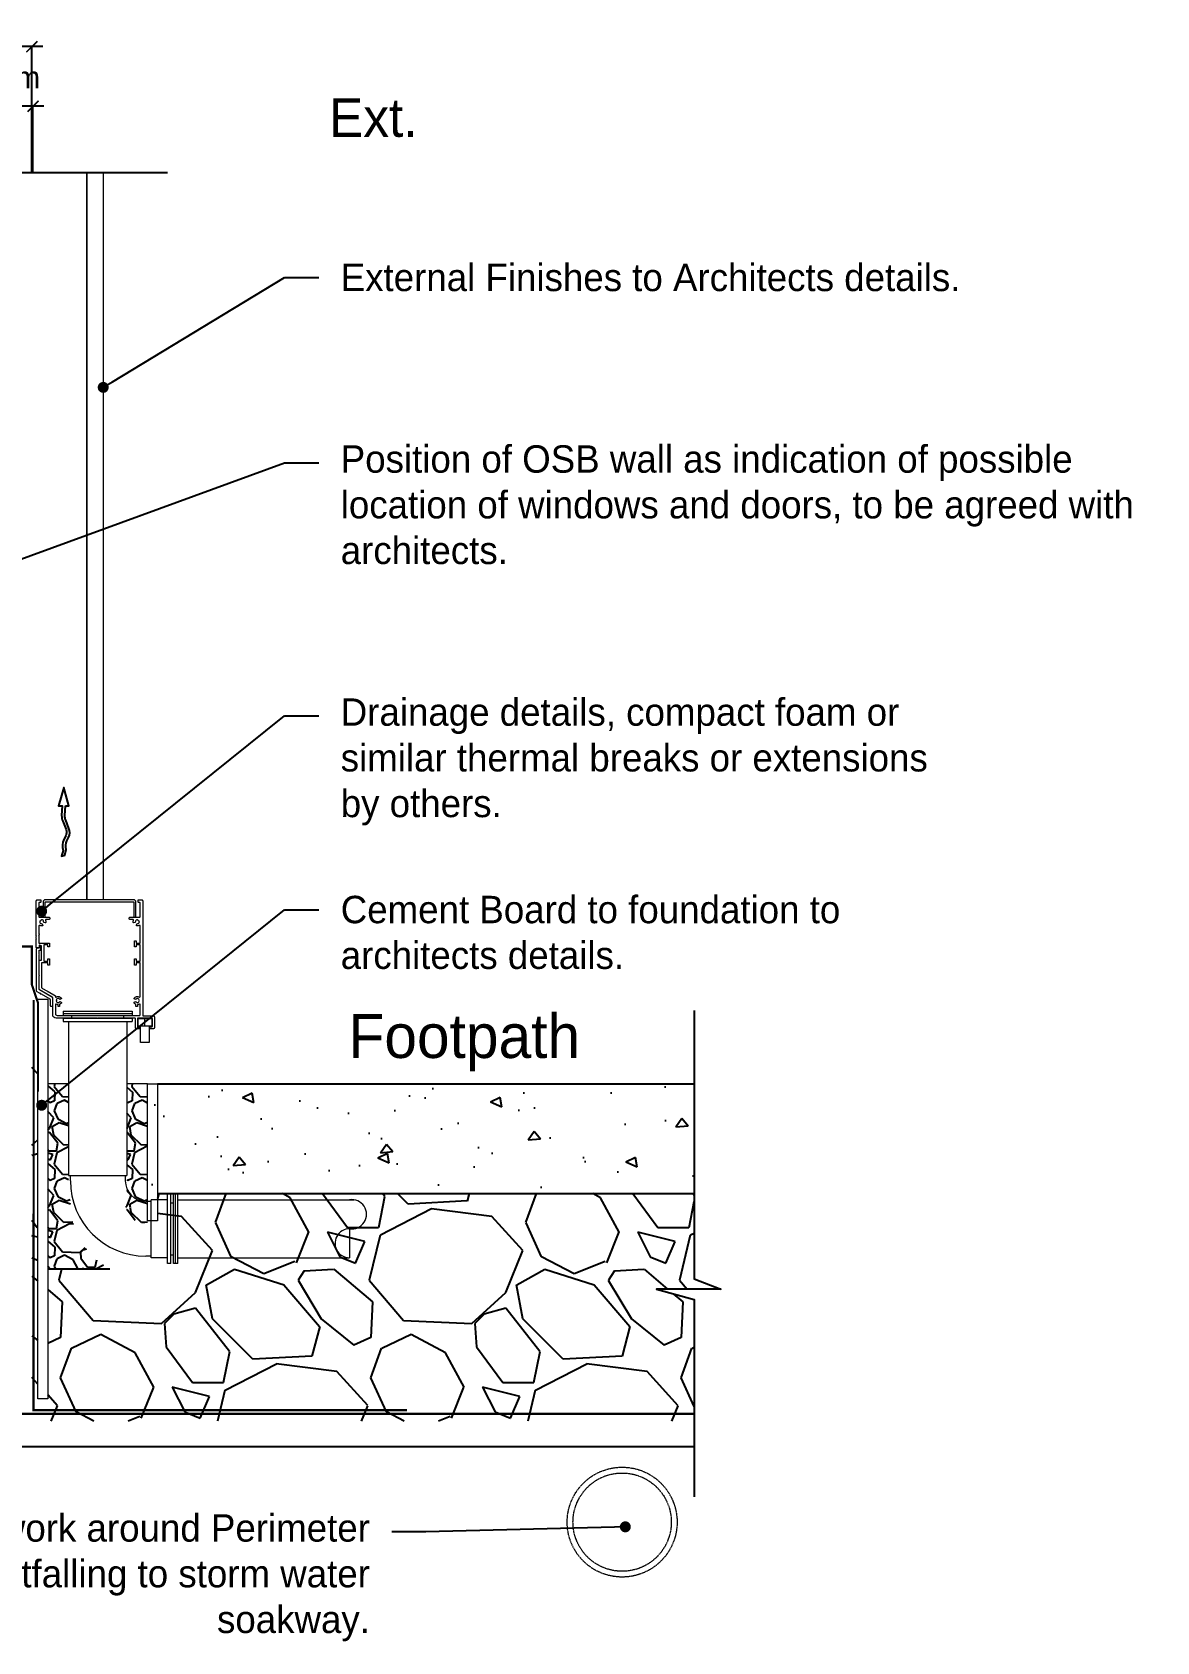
# Model space of a CAD drawing. Header units: millimetres. Extents: x -1562 to 49121, y -21091 to 0.
# Drawn here: x 48096 to 49121, y -7170 to -5702 of the extents above; entities that cross this region are included whole.
import ezdxf
from ezdxf import colors
from ezdxf.entities.mleader import LeaderData, LeaderLine
from ezdxf.math import Vec2, Vec3

# ---------------------------------------------------------------- set-up
doc = ezdxf.new("R2010")
doc.units = ezdxf.units.MM
doc.header["$MEASUREMENT"] = 0
for name, pattern in [('DASHDOT', [25.4, 12.7, -6.35, 0, -6.35]), ('DASHED', [19.05, 12.7, -6.35]), ('PDF_IMPORT', [1, 0.8, -0.2])]:
    doc.linetypes.add(name, pattern=pattern)
for name, color, linetype in [('-TSD Section Insulation', 11, 'Continuous'), ('A00002 Title Text', 2, 'Continuous'), ('H001_HATCH', 252, 'Continuous'), ('LLS OSB', 8, 'Continuous'), ('LLS_Cement Board', 7, 'Continuous'), ('LLS_Ins Foundation', 7, 'Continuous'), ('LLS_Membranes', 124, 'Continuous'), ('paths', 6, 'Continuous'), ('Radon', 10, 'DASHED'), ('VELUX_ROOFCONSTRUCTION', 7, 'Continuous')]:
    doc.layers.add(name, color=color, linetype=linetype)
for name, color, linetype, lineweight in [('Concrete', 253, 'Continuous', 0), ('Gravel', 254, 'Continuous', 0), ('LLS_Text', 6, 'Continuous', 15), ('YS_AKCESORIA', 4, 'Continuous', 18), ('YS_PROFIL', 8, 'Continuous', 18), ('YS_WIDOK', 4, 'Continuous', 18)]:
    doc.layers.add(name, color=color, linetype=linetype, lineweight=lineweight)
doc.layers.add('PDF2_Geometry', color=7, linetype='Continuous', true_color=0x5a5a5a)
doc.layers.add('PDF_Geometry', color=7, linetype='Continuous', true_color=0x5a5a5a)
doc.styles.add('Century Gothic', font='GOTHIC.TTF')
doc.styles.add('GENERATED_STYLE_2', font='GOTHIC.TTF')
doc.styles.add('TSD Style 2', font='GOTHIC.TTF')
doc.dimstyles.new('FIA DIM Style', dxfattribs={"dimtxt": 20, "dimasz": 10, "dimexe": 0.18, "dimexo": 0.0625, "dimgap": 10, "dimtad": 0, "dimtih": 1, "dimtoh": 1, "dimdec": 0, "dimzin": 0, "dimdsep": 46, "dimtxsty": 'Century Gothic', "dimblk": 'ARCHTICK', "dimblk1": 'ARCHTICK', "dimblk2": 'ARCHTICK', "dimcen": 0.09, "dimdle": 10, "dimadec": 0, "dimazin": 0, "dimtfac": 1, "dimtdec": 0, "dimtofl": 0, "dimtmove": 0, "dimatfit": 3, "dimfxl": 1, "dimtolj": 1, "dimtzin": 0, "dimarcsym": 0})

# ---------------------------------------------------------------- blocks, each defined once
blk = doc.blocks.new('_Dot')
at = {"color": 0, "linetype": 'ByBlock', "lineweight": -2}
blk.add_line((-0.5, 0), (-1, 0), dxfattribs=at)
at = {"color": 0, "linetype": 'ByBlock', "const_width": 0.5}
blk.add_lwpolyline([(-0.25, 0, 1), (0.25, 0, 1)], format="xyb", close=True, dxfattribs=at)
blk = doc.blocks.new('_ArchTick')
at = {"color": 0, "linetype": 'ByBlock', "const_width": 0.15}
blk.add_lwpolyline([(-0.5, -0.5), (0.5, 0.5)], dxfattribs=at)
blk = doc.blocks.new('*D67')
at = {"layer": 'Defpoints', "color": 0, "transparency": 16777216}
for p in [(47737, -5715.3), (47737, -5830.5, 0), (48095.9, -5830.5)]:
    blk.add_point(p, dxfattribs=at)
at = {"layer": 'H001_HATCH', "color": 0, "lineweight": -2, "transparency": 16777216}
for p, q in [((47727, -5715.3), (47858.6, -5715.3)), ((47737, -5830.4), (47737, -5715.1)), ((48105.9, -5715.3), (47974.3, -5715.3)), ((48095.9, -5830.4), (48095.9, -5715.1))]:
    blk.add_line(p, q, dxfattribs=at)
at = {"layer": 'H001_HATCH', "color": 0, "lineweight": -2, "transparency": 16777216, "xscale": 10, "yscale": 10, "zscale": 10}
for p, rotation in [((47737, -5715.3), 180.0000818204306), ((48095.9, -5715.3), 8.182043067073153e-05)]:
    blk.add_blockref('_ArchTick', p, dxfattribs=dict(at, rotation=rotation))
at = {"layer": 'H001_HATCH', "color": 0, "transparency": 16777216, "insert": (47916.4, -5715.3), "char_height": 20, "attachment_point": 5, "style": 'Century Gothic'}
blk.add_mtext('\\A1;359mm', dxfattribs=at)
blk = doc.blocks.new('*D69')
at = {"layer": 'Defpoints', "color": 0, "transparency": 16777216}
for p in [(48015.9, -5769.7), (48007, -5837.5, 0), (48015.9, -5830.5)]:
    blk.add_point(p, dxfattribs=at)
at = {"layer": 'H001_HATCH', "color": 0, "lineweight": -2, "transparency": 16777216}
for p, q in [((48011.5, -5769.7), (48011.5, -5743.6)), ((48011.5, -5743.6), (48031.5, -5743.6)), ((48007, -5769.7), (47997, -5769.7)), ((48007, -5837.4), (48007, -5769.6)), ((48007, -5769.7), (48015.9, -5769.7)), ((48015.9, -5830.4), (48015.9, -5769.6)), ((48015.9, -5769.7), (48025.9, -5769.7))]:
    blk.add_line(p, q, dxfattribs=at)
at = {"layer": 'H001_HATCH', "color": 0, "lineweight": -2, "transparency": 16777216, "xscale": 10, "yscale": 10, "zscale": 10}
blk.add_blockref('_ArchTick', (48007, -5769.7), dxfattribs=at)
at = {"layer": 'H001_HATCH', "color": 0, "lineweight": -2, "transparency": 16777216, "xscale": 10, "yscale": 10, "zscale": 10, "rotation": 180}
blk.add_blockref('_ArchTick', (48015.9, -5769.7), dxfattribs=at)
at = {"layer": 'H001_HATCH', "color": 0, "transparency": 16777216, "insert": (48073.7, -5743.6), "char_height": 20, "attachment_point": 5, "style": 'Century Gothic'}
blk.add_mtext('\\A1;9mm', dxfattribs=at)
blk = doc.blocks.new('*D70')
at = {"layer": 'Defpoints', "color": 0, "transparency": 16777216}
for p in [(48096.9, -5769.7), (48015.9, -5830.5), (48096.9, -5830.5)]:
    blk.add_point(p, dxfattribs=at)
at = {"layer": 'H001_HATCH', "color": 0, "lineweight": -2, "transparency": 16777216}
for p, q in [((48005.9, -5769.7), (48031.9, -5769.7)), ((48015.9, -5830.4), (48015.9, -5769.6)), ((48106.9, -5769.7), (48081, -5769.7)), ((48096.9, -5830.4), (48096.9, -5769.6))]:
    blk.add_line(p, q, dxfattribs=at)
at = {"layer": 'H001_HATCH', "color": 0, "lineweight": -2, "transparency": 16777216, "xscale": 10, "yscale": 10, "zscale": 10, "rotation": 180}
blk.add_blockref('_ArchTick', (48015.9, -5769.7), dxfattribs=at)
at = {"layer": 'H001_HATCH', "color": 0, "lineweight": -2, "transparency": 16777216, "xscale": 10, "yscale": 10, "zscale": 10}
blk.add_blockref('_ArchTick', (48096.9, -5769.7), dxfattribs=at)
at = {"layer": 'H001_HATCH', "color": 0, "transparency": 16777216, "insert": (48056.4, -5769.7), "char_height": 20, "attachment_point": 5, "style": 'Century Gothic'}
blk.add_mtext('\\A1;80', dxfattribs=at)

msp = doc.modelspace()

# ---------------------------------------------------------------- hatches: boundary and pattern name
at = {"layer": '-TSD Section Insulation', "transparency": 33554564}
h = msp.add_hatch(dxfattribs=at)
h.set_pattern_fill('AR-CONC', color=11, scale=15, angle=135)
h.set_pattern_definition([(185, (-34004.03, 4803.065), (-69.42106, 82.7328), [11.25, -123.75]), (130, (-34004.03, 4803.06), (-65.06522, -94.49883), [9, -99]), (235.45144, (-34009.81, 4809.96), (-134.48628, -11.76602), [9.56103, -105.17132]), (181.1842, (-34025.24, 4781.85), (-95.64207, 130.754), [16.875, -185.625]), (231.63564, (-34033.21, 4792.75), (-202.45675, -4.185), [14.34155, -157.75706]), (126.18416, (-34025.24, 4781.85), (-202.45675, -4.185), [13.5, -148.5]), (156, (-34030.546, 4797.76), (-20.60737, 106.01574), [11.25, -123.75]), (101, (-34030.55, 4797.76), (-102.72127, -51.10629), [9, -99]), (206.45144, (-34032.26, 4806.6), (-123.32864, 54.90945), [9.56103, -105.17132]), (172.5, (-34004.03, 4803.065), (-36.598473, -34.018978), [0, -97.8, 0, -100.5, 0, -99.375]), (142.5, (-34004.03, 4803.065), (-69.736417, -13.93094), [0, -57.3, 0, -95.55, 0, -37.875]), (102.5, (-33980.376, 4779.41), (-54.228114, 59.012725), [0, -37.5, 0, -117, 0, -155.25]), (92.5, (-33969.77, 4768.805), (-72.47397, 51.2385), [0, -48.75, 0, -77.7, 0, -110.25])])
h.paths.add_polyline_path([(48699.6, -6661.4), (48699.6, -6761.4), (48201.3, -6761.4), (48201.4, -6661.4)])
at = {"layer": 'LLS OSB', "transparency": 33554559}
h = msp.add_hatch(dxfattribs=at)
h.set_pattern_fill('GRAVEL', color=256, scale=200, angle=135)
h.set_pattern_definition([(3.012788, (-34247.274, 4763.467), (2404.163056, 141.4213562), [26.9072, -2663.8176]), (319.969741, (-34220.404, 4764.881), (-1838.4776311, 1555.6349186), [46.1736, -4571.18495]), (267.510447, (-34185.048, 4735.182), (141.4213562, 2969.848481), [32.5576, -3223.2065]), (42.273689, (-34094.539, 4715.383), (-2969.848481, -2687.0057685), [42.0476, -4162.7116]), (67.833654, (-34063.426, 4743.668), (-989.9494937, -2404.163056), [41.231, -4081.87463]), (132.273689, (-34047.87, 4781.851), (2687.0057685, -2969.848481), [42.0476, -4162.7116]), (172.69424, (-34076.154, 4812.964), (3252.69119346, -424.2640687), [55.6058, -5504.9697]), (207.255328, (-34131.308, 4820.035), (-4101.2193309, -2121.32034356), [52.4976, -5197.2643]), (256.429566, (-34177.977, 4795.9935), (-707.1067812, -2969.848481), [42.19, -4176.8146]), (310.236358, (-34187.877, 4754.981), (-1414.2135624, 1697.056275), [48.1664, -2360.1525]), (357.397438, (-34156.764, 4718.212), (3252.69119346, -141.42135624), [62.2896, -6166.675]), (273.814075, (-34233.132, 4856.805), (141.4213562, -1838.477631), [21.2602, -2104.76896]), (306.469234, (-34231.717, 4835.591), (-1555.6349186, 2121.3203436), [40.4474, -4004.3023]), (0, (-34207.68, 4803.06), (141.42136, 141.42136), [28.2842, -254.5585]), (338.19859, (-34214.747, 4776.195), (-989.949494, 424.264069), [15.2316, -1507.923]), (66.80141, (-34200.605, 4770.538), (-282.842712, -565.685425), [21.5406, -1055.49236]), (165.963757, (-34192.12, 4790.337), (-707.106781, 141.421356), [34.9858, -1131.2046]), (296.56505, (-34226.06, 4798.82), (-141.421356, 424.26407), [25.2982, -607.15733]), (151.38954, (-34118.58, 4688.513), (-1838.4776311, 989.9494937), [35.44, -3508.56903]), (205.346176, (-34149.693, 4705.484), (2121.3203436, 989.9494937), [29.7322, -2943.48155]), (68.19859, (-34254.345, 4770.538), (-424.264069, -989.949494), [30.463, -1492.6916]), (118.61046, (-34243.031, 4798.822), (989.9494937, -1838.4776311), [35.44, -3508.56903]), (114.443955, (-34030.9, 4776.195), (424.264069, -989.9494937), [34.176, -1674.62475]), (69.77514, (-34045.041, 4807.307), (-848.5281374, -2262.7416998), [28.6356, -2834.9286]), (201.80141, (-34114.338, 4913.373), (-989.949494, -424.264069), [30.463, -1492.6916]), (152.354025, (-34142.622, 4902.06), (2404.163056, -1272.7922061), [33.5262, -3319.0847]), (204.443955, (-34045.041, 4844.077), (989.9494937, 424.264069), [17.088, -1691.71275]), (236.30993, (-34105.852, 4904.888), (-424.264069, -707.106781), [10.198, -1009.6059]), (300.963757, (-34111.51, 4896.403), (-282.842712, 565.685425), [41.231, -783.39013]), (321.009006, (-34090.296, 4861.047), (-1555.6349186, 1272.7922061), [38.21, -3782.78463]), (78.69007, (-34179.39, 4803.065), (-141.421356, -424.26407), [28.8444, -692.26586]), (128.157227, (-34173.735, 4831.349), (-2121.32034356, 2687.0057685), [50.3588, -4985.51252]), (195.945396, (-34204.847, 4870.947), (1555.6349186, 424.2640687), [20.5912, -2038.53483]), (225, (-34224.65, 4865.29), (-3e-14, -282.8427), [12, -188]), (255.256437, (-34091.71, 4853.976), (424.2640687, 1555.6349186), [27.7848, -2750.704]), (183.012788, (-34098.781, 4827.106), (-2404.163056, -141.4213562), [53.8144, -2636.9104]), (135, (-34152.52, 4824.28), (-282.8427, 3e-14), [52, -148]), (100.304846, (-34189.291, 4861.047), (-424.2640687, 2404.163056), [31.6228, -3130.65486]), (29.054604, (-34194.948, 4892.16), (707.106781, 424.264069), [29.1204, -1426.9016]), (342.645975, (-34169.492, 4906.302), (4101.2193309, -1272.7922061), [47.413, -4693.89484]), (310.426079, (-34124.237, 4892.16), (1697.05627485, -1979.8989873), [50.1598, -4965.8147])])
h.paths.add_polyline_path([(48699.6, -6761.4), (48699.6, -6830.2), (48210.3, -6830.2), (48210.3, -6761.4)])
edge = h.paths.add_edge_path()
edge.add_line((48204.6, -6838.5), (48204.6, -6830.2))
edge.add_line((48204.6, -6830.2), (48210.3, -6830.2))
edge.add_line((48210.3, -6830.2), (48699.6, -6830.2))
edge.add_line((48699.6, -6830.2), (48699.6, -6839.2))
edge.add_line((48699.6, -6839.2), (48724, -6848.4))
edge.add_line((48724, -6848.4), (48665.2, -6848.4))
edge.add_line((48665.2, -6848.4), (48699.6, -6858))
edge.add_line((48699.6, -6858), (48699.6, -6968.9))
edge.add_line((48699.6, -6968.9), (48095.9, -6968.9))
edge.add_line((48095.9, -6968.9), (48095.9, -6615))
edge.add_line((48095.9, -6615), (48101.3, -6617.1))
edge.add_line((48101.3, -6617.1), (48101.3, -6965.4))
edge.add_line((48101.3, -6965.4), (48110.3, -6965.4))
edge.add_line((48110.3, -6965.4), (48110.3, -6830.2))
edge.add_line((48110.3, -6830.2), (48167, -6830.2))
edge.add_arc((48199.7, -6769.7), 68.7, 241.5937, 270)
edge.add_line((48199.7, -6838.5), (48204.6, -6838.5))
h = msp.add_hatch(dxfattribs=at)
h.set_pattern_fill('GRAVEL', color=256, scale=50, angle=135)
h.set_pattern_definition([(3.0127875, (-34064.8402, 4793.165), (601.04076401, 35.35533906), [6.7268, -665.954402]), (319.9697407, (-34058.1227, 4793.5186), (-459.61940777, 388.90872965), [11.5434, -1142.796238]), (267.510447, (-34049.284, 4786.094), (35.35533906, 742.46212025), [8.1394, -805.80163]), (42.273689, (-34026.6564, 4781.1443), (-742.462120246, -671.75144213), [10.5119, -1040.677902]), (67.8336542, (-34018.8783, 4788.2153), (-247.487373415, -601.04076401), [10.30775, -1020.468656]), (132.273689, (-34014.9892, 4797.7613), (671.75144213, -742.462120246), [10.5119, -1040.677902]), (172.6942405, (-34022.0602, 4805.5394), (813.172798365, -106.066017178), [13.90145, -1376.242427]), (207.2553284, (-34035.8488, 4807.3072), (-1025.30483272, -530.33008589), [13.1244, -1299.316075]), (256.4295656, (-34047.516, 4801.2968), (-176.7766953, -742.462120246), [10.5475, -1044.203655]), (310.2363583, (-34049.991, 4791.0438), (-353.5533906, 424.26406871), [12.0416, -590.03813]), (357.3974378, (-34042.2128, 4781.8514), (813.172798365, -35.35533906), [15.5724, -1541.66875]), (273.814075, (-34061.3047, 4816.4996), (35.35533906, -459.61940777), [5.31505, -526.19224]), (306.4692344, (-34060.951, 4811.1963), (-388.90872965, 530.33008589), [10.11185, -1001.07557]), (0, (-34054.94, 4803.065), (35.355339, 35.355339), [7.07105, -63.639628]), (338.1985905, (-34056.7085, 4796.347), (-247.4873734, 106.0660172), [3.8079, -376.980755]), (66.80141, (-34053.173, 4794.933), (-70.7106781, -141.4213562), [5.38515, -263.87309]), (165.963757, (-34051.052, 4799.883), (-176.7766953, 35.3553391), [8.74645, -282.801145]), (296.565051, (-34059.537, 4802.004), (-35.355339, 106.0660172), [6.32455, -151.789333]), (151.3895403, (-34032.6668, 4774.4267), (-459.61940777, 247.48737342), [8.86, -877.142257]), (205.346176, (-34040.445, 4778.6694), (530.33008589, 247.48737342), [7.43305, -735.870387]), (68.1985905, (-34066.608, 4794.933), (-106.0660172, -247.4873734), [7.61575, -373.172905]), (118.6104597, (-34063.7795, 4802.004), (247.48737342, -459.61940777), [8.86, -877.142257]), (114.443955, (-34010.7465, 4796.347), (106.06601718, -247.4873734), [8.544, -418.656187]), (69.7751406, (-34014.282, 4804.1252), (-212.13203436, -565.68542495), [7.1589, -708.732153]), (201.8014095, (-34031.606, 4830.642), (-247.4873734, -106.0660172), [7.61575, -373.172905]), (152.3540246, (-34038.6773, 4827.8133), (601.04076401, -318.19805153), [8.38155, -829.77118]), (204.443955, (-34014.282, 4813.3176), (247.4873734, 106.06601718), [4.272, -422.928187]), (236.309932, (-34029.485, 4828.52), (-106.0660172, -176.7766953), [2.5495, -252.401476]), (300.963757, (-34030.899, 4826.399), (-70.7106781, 141.4213562), [10.30775, -195.84753]), (321.009006, (-34025.5958, 4817.5603), (-388.90872965, 318.19805153), [9.5525, -945.69616]), (78.690068, (-34047.87, 4803.065), (-35.355339, -106.0660172), [7.2111, -173.066464]), (128.1572266, (-34046.4554, 4810.1356), (-530.33008589, 671.751442127), [12.5897, -1246.37813]), (195.945396, (-34054.2336, 4820.035), (388.90872965, 106.06601718), [5.1478, -509.633707]), (225, (-34059.183, 4818.62), (-7e-15, -70.710678), [3, -47]), (255.256437, (-34025.9493, 4815.7925), (106.06601718, 388.90872965), [6.9462, -687.676]), (183.0127875, (-34027.717, 4809.075), (-601.04076401, -35.35533906), [13.4536, -659.227602]), (135, (-34041.15, 4808.37), (-70.710678, 7e-15), [13, -37]), (100.3048465, (-34050.3445, 4817.5603), (-106.06601718, 601.04076401), [7.9057, -782.663715]), (29.054604, (-34051.759, 4825.3384), (176.7766953, 106.0660172), [7.2801, -356.725394]), (342.6459754, (-34045.3948, 4828.874), (1025.30483272, -318.198051534), [11.85325, -1173.47371]), (310.4260787, (-34034.081, 4825.3384), (424.26406871, -494.97474683), [12.53995, -1241.45367])])
edge = h.paths.add_edge_path()
edge.add_line((48180.9, -6764.8), (48182.4, -6764.8))
edge.add_line((48182.4, -6764.8), (48182.4, -6661.4))
edge.add_line((48182.4, -6661.4), (48201.4, -6661.4))
edge.add_line((48201.4, -6661.4), (48201.3, -6788.5))
edge.add_line((48201.3, -6788.5), (48199.7, -6788.5))
edge.add_arc((48199.7, -6769.7), 18.7, 180, 270, ccw=False)
edge.add_line((48180.9, -6769.7), (48180.9, -6764.8))
edge = h.paths.add_edge_path()
edge.add_line((48129.4, -6764.8), (48130.9, -6764.8))
edge.add_line((48130.9, -6764.8), (48130.9, -6769.7))
edge.add_arc((48199.7, -6769.7), 68.7, 540, 601.5997)
edge.add_line((48167, -6830.2), (48110.3, -6830.2))
edge.add_line((48110.3, -6830.2), (48110.3, -6661.4))
edge.add_line((48110.3, -6661.4), (48129.4, -6661.4))
edge.add_line((48129.4, -6661.4), (48129.4, -6764.8))

# ---------------------------------------------------------------- linework, layer by layer
at = {"layer": 'Concrete', "lineweight": 5, "elevation": 0}
for points in [[(48101.4, -6584), (48110.3, -6584), (48110.3, -6948.4), (48101.3, -6948.4), (48101.4, -6584)], [(48201.4, -6661.4), (48210.3, -6661.4), (48210.3, -6786.2), (48201.3, -6786.2), (48201.4, -6661.4)]]:
    msp.add_lwpolyline(points, dxfattribs=at)
at = {"layer": 'Gravel', "elevation": 0}
for points in [[(48129.4, -6661.4), (48110.3, -6661.4)], [(48201.4, -6661.4), (48182.4, -6661.4)]]:
    msp.add_lwpolyline(points, dxfattribs=at)
at = {"layer": 'H001_HATCH', "elevation": 0}
for points in [[(48219.5, -5830.5), (47885, -5830.5), (47875.7, -5787.4), (47875.7, -5912.6), (47850.1, -5830.5), (47670.4, -5830.5)], [(48699.6, -6594.3), (48699.6, -6839.2), (48724, -6848.4), (48665.2, -6848.4), (48699.6, -6858), (48699.6, -7037.8)]]:
    msp.add_lwpolyline(points, dxfattribs=at)
at = {"layer": 'LLS OSB', "elevation": 0}
msp.add_lwpolyline([(48167, -6830.2), (48110.3, -6830.2)], dxfattribs=at)
at = {"layer": 'LLS_Cement Board', "color": 8, "lineweight": 9, "elevation": 0}
for points in [[(48145.9, -6493.4), (48145.9, -5830.5)], [(48160.9, -5830.5), (48160.9, -6493.4)]]:
    msp.add_lwpolyline(points, dxfattribs=at)
at = {"layer": 'LLS_Ins Foundation', "elevation": 0}
for points in [[(48210.3, -6661.4), (48699.6, -6661.4)], [(48210.3, -6761.4), (48699.6, -6761.4)], [(47221.1, -6991.9), (48699.6, -6991.9)]]:
    msp.add_lwpolyline(points, dxfattribs=at)
at = {"layer": 'LLS_Membranes', "color": 146, "linetype": 'DASHED', "lineweight": 25, "ltscale": 35, "true_color": 0x105689, "transparency": 33554687, "const_width": 2}
msp.add_lwpolyline([(47819.4, -6513), (47819.4, -6536), (48095.9, -6536), (48095.9, -6571), (48101.5, -6587.5), (48101.5, -6668.3)], dxfattribs=at)
at = {"layer": 'paths', "linetype": 'PDF_IMPORT', "lineweight": 9, "transparency": 33554687}
for radius in [50.1, 44.8]:
    msp.add_circle((48633.9, -7061, 0), radius, dxfattribs=at)
at = {"layer": 'PDF2_Geometry', "color": 250, "lineweight": 9, "true_color": 0x2c2c2c, "elevation": 0}
msp.add_lwpolyline([(48145.9, -5830.5), (48145.9, -6493.4)], dxfattribs=at)
at = {"layer": 'PDF_Geometry', "color": 11, "lineweight": 25}
msp.add_line((48699.6, -6962.3, 0), (47335, -6962.3, 0), dxfattribs=at)
at = {"layer": 'Radon', "linetype": 'DASHDOT', "const_width": 2, "elevation": 0}
for points in [[(48097.5, -6584.8), (48097.4, -6958.9), (48437.7, -6958.9)], [(48699.6, -6962.3), (47221.1, -6962.3)]]:
    msp.add_lwpolyline(points, dxfattribs=at)
at = {"layer": 'VELUX_ROOFCONSTRUCTION', "elevation": 0}
msp.add_lwpolyline([(48126.4, -6407.8), (48129.6, -6407.8), (48125.1, -6391.1), (48120.2, -6407.8), (48123.4, -6407.8), (48123, -6416.5, 0.105543), (48124, -6421.8), (48127, -6429.4, -0.215721), (48126.7, -6435.2), (48125.1, -6438.3, 0.201825), (48124.3, -6448.4), (48122.9, -6453.6), (48125.8, -6452.6), (48127.2, -6447.4, -0.201825), (48127.8, -6439.7), (48129.4, -6436.5, 0.215721), (48129.7, -6428.3), (48126.7, -6420.7, -0.105543), (48126, -6416.6), (48126.4, -6407.8)], format="xyb", dxfattribs=at)
at = {"layer": 'YS_AKCESORIA', "color": 8, "lineweight": 18, "transparency": 33554687}
msp.add_line((48198.9, -6608.5, 0), (48198.9, -6602, 0), dxfattribs=at)
at = {"layer": 'YS_AKCESORIA', "color": 8, "lineweight": 18, "transparency": 33554687, "elevation": 0, "flags": 128}
msp.add_lwpolyline([(48192.4, -6608.5), (48205.4, -6608.5), (48205.4, -6602), (48192.4, -6602)], close=True, dxfattribs=at)
at = {"layer": 'YS_AKCESORIA', "color": 8, "lineweight": 18, "transparency": 33554687, "extrusion": (0, 0, -1), "elevation": 0, "flags": 128}
msp.add_lwpolyline([(-48202.9, -6608.5), (-48202.9, -6623.5), (-48194.9, -6623.5), (-48194.9, -6608.5)], dxfattribs=at)
at = {"layer": 'YS_PROFIL', "transparency": 33554687, "extrusion": (0, 0, -1), "elevation": 0, "flags": 128}
msp.add_lwpolyline([(-48110.3, -6577.3), (-48110.7, -6577.1), (-48117.3, -6581), (-48117.3, -6581.6, -0.57735), (-48118.1, -6582.1, 0.368973), (-48122.8, -6583, 0.46095), (-48122.7, -6583.7), (-48121.6, -6584.3, -0.065543), (-48121.3, -6583.9), (-48121.1, -6584.1, -0.131652), (-48120.4, -6583.7), (-48120.4, -6583.4, -0.414214), (-48118.1, -6584.8), (-48118.3, -6584.9, -0.131652), (-48118.3, -6585.7), (-48118.1, -6585.8, -0.414214), (-48120.4, -6587.1), (-48120.4, -6586.9, -0.131652), (-48121.1, -6586.4), (-48121.3, -6586.6, -0.065543), (-48121.6, -6586.2), (-48122.7, -6586.9, 0.46095), (-48122.8, -6587.6, 0.133609), (-48121.2, -6588.7), (-48121.2, -6590.7), (-48119.7, -6590.7), (-48119.7, -6589, 0.117922), (-48118.1, -6588.5, -0.57735), (-48117.3, -6588.9), (-48117.3, -6597.4, -0.414214), (-48118.8, -6598.9), (-48194, -6598.9, -0.414214), (-48194.5, -6598.4), (-48194.5, -6588.9, -0.57735), (-48193.8, -6588.5, 0.117922), (-48192.1, -6589), (-48192.1, -6590.7), (-48190.6, -6590.7), (-48190.6, -6588.7, 0.133609), (-48189.1, -6587.6, 0.46095), (-48189.2, -6586.9), (-48190.3, -6586.2, -0.065543), (-48190.6, -6586.6), (-48190.8, -6586.4, -0.131652), (-48191.5, -6586.9), (-48191.4, -6587.1, -0.414214), (-48193.8, -6585.8), (-48193.5, -6585.7, -0.131652), (-48193.5, -6584.9), (-48193.8, -6584.8, -0.414214), (-48191.4, -6583.4), (-48191.5, -6583.7, -0.131652), (-48190.8, -6584.1), (-48190.6, -6583.9, -0.065543), (-48190.3, -6584.3), (-48189.2, -6583.7, 0.46095), (-48189.1, -6583, 0.368973), (-48193.8, -6582.1, -0.57735), (-48194.5, -6581.6), (-48194.5, -6550.9), (-48191, -6550.9), (-48191, -6553.1), (-48189.5, -6553.1), (-48189.5, -6547.4), (-48191, -6547.4), (-48191, -6549.4), (-48194.5, -6549.4), (-48194.5, -6534.4), (-48191, -6534.4), (-48191, -6536.4), (-48189.5, -6536.4), (-48189.5, -6530.7), (-48191, -6530.7), (-48191, -6532.9), (-48194.5, -6532.9), (-48194.5, -6517.2, -0.57735), (-48193.8, -6516.8, 0.158432), (-48191.6, -6517.3, 0.46095), (-48191.1, -6516.6), (-48191.4, -6515.4, -0.065543), (-48191.9, -6515.5), (-48191.9, -6515.2, -0.131652), (-48192.8, -6515), (-48192.9, -6515.2, -0.414214), (-48193.6, -6512.6), (-48193.4, -6512.8, -0.131652), (-48192.8, -6512.2), (-48192.9, -6511.9, -0.414214), (-48190.3, -6512.6), (-48190.5, -6512.8, -0.131652), (-48190.3, -6513.6), (-48190, -6513.6, -0.065543), (-48190.1, -6514.1), (-48188.9, -6514.4, 0.46095), (-48188.3, -6514, 0.131151), (-48188.6, -6512.1, -0.542257), (-48188.1, -6511.4), (-48185.2, -6511.4, 0.414214), (-48184.7, -6510.9), (-48184.7, -6509.9, 0.414214), (-48185.2, -6509.4), (-48194, -6509.4, -0.414214), (-48194.5, -6508.9), (-48194.5, -6496.3, -0.414214), (-48194, -6495.8), (-48193.2, -6495.8, 0.414214), (-48192.7, -6495.3), (-48192.7, -6493.9, 0.414214), (-48193.2, -6493.4), (-48195.9, -6493.4, 0.414214), (-48196.9, -6494.4), (-48196.9, -6598.8, -0.414214), (-48197.4, -6599.3), (-48206.5, -6599.3, 0.414214), (-48207.5, -6600.3), (-48207.5, -6610.1, 0.414214), (-48206.5, -6611.1), (-48204, -6611.1, 0.414214), (-48203.5, -6610.6), (-48203.5, -6609.8, 0.414214), (-48204, -6609.3), (-48205.2, -6609.3, -0.414214), (-48205.7, -6608.8), (-48205.7, -6601.8, -0.414214), (-48205.2, -6601.3), (-48192.6, -6601.3, -0.414214), (-48192.1, -6601.8), (-48192.1, -6608.8, -0.414214), (-48192.6, -6609.3), (-48193.8, -6609.3, 0.414214), (-48194.3, -6609.8), (-48194.3, -6610.6, 0.414214), (-48193.8, -6611.1), (-48191.3, -6611.1, 0.414214), (-48190.3, -6610.1), (-48190.3, -6601.8, -0.414214), (-48189.8, -6601.3), (-48156.2, -6601.3), (-48155.9, -6601), (-48155.6, -6601.3), (-48117.9, -6601.3, 0.414214), (-48114.9, -6598.3), (-48114.9, -6582.8, -0.267949), (-48114.7, -6582.4), (-48102.9, -6575.6, 0.267949), (-48102.4, -6574.7), (-48102.4, -6562.7), (-48102.7, -6562.4), (-48102.4, -6562.1), (-48102.4, -6548.5), (-48104.5, -6548.5), (-48104.5, -6542.2), (-48104.8, -6541.9), (-48104.5, -6541.6), (-48104.5, -6535.4), (-48103.1, -6534.9, -0.520567), (-48102.4, -6535.4), (-48102.4, -6536.8, 0.414214), (-48101.9, -6537.3), (-48100.4, -6537.3, 0.414214), (-48099.9, -6536.8), (-48099.9, -6529.2), (-48100.2, -6528.9), (-48099.9, -6528.6), (-48099.9, -6527), (-48100.2, -6526.7), (-48099.9, -6526.4), (-48099.9, -6494.4, 0.414214), (-48100.9, -6493.4), (-48103.6, -6493.4, 0.414214), (-48104.1, -6493.9), (-48104.1, -6495.3, 0.414214), (-48103.6, -6495.8), (-48102.8, -6495.8, -0.414214), (-48102.3, -6496.3), (-48102.3, -6508.9, -0.414214), (-48102.8, -6509.4), (-48111.6, -6509.4, 0.414214), (-48112.1, -6509.9), (-48112.1, -6510.9, 0.414214), (-48111.6, -6511.4), (-48108.8, -6511.4, -0.542257), (-48108.3, -6512.1, 0.131151), (-48108.6, -6514, 0.46095), (-48108, -6514.4), (-48106.8, -6514.1, -0.065543), (-48106.8, -6513.6), (-48106.6, -6513.6, -0.131652), (-48106.4, -6512.8), (-48106.6, -6512.6, -0.414214), (-48104, -6511.9), (-48104.1, -6512.2, -0.131652), (-48103.5, -6512.8), (-48103.3, -6512.6, -0.414214), (-48104, -6515.2), (-48104.1, -6515, -0.131652), (-48104.9, -6515.2), (-48104.9, -6515.5, -0.065543), (-48105.4, -6515.4), (-48105.8, -6516.6, 0.46095), (-48105.3, -6517.3, 0.158432), (-48103.1, -6516.8, -0.57735), (-48102.3, -6517.2), (-48102.3, -6524.3), (-48102.5, -6524.5, 0.428571), (-48102.5, -6525.2), (-48102.2, -6525.5, -0.428571), (-48102.2, -6526.2), (-48102.3, -6526.3), (-48102.3, -6532.9), (-48111.9, -6532.9), (-48111.9, -6536.4), (-48110.4, -6536.4), (-48110.4, -6534.4), (-48106.9, -6534.4), (-48106.9, -6549.4), (-48110.4, -6549.4), (-48110.4, -6547.4), (-48111.9, -6547.4), (-48111.9, -6553.1), (-48110.4, -6553.1), (-48110.4, -6550.9), (-48104.8, -6550.9), (-48104.8, -6573.5, -0.267949), (-48105.1, -6573.9), (-48110.2, -6576.8)], format="xyb", close=True, dxfattribs=at)
at = {"layer": 'YS_PROFIL', "transparency": 33554687, "elevation": 0, "flags": 128}
for points in [[(48106.1, -6495.4), (48106.1, -6509.4), (48108.1, -6509.4), (48108.1, -6495.4), (48188.7, -6495.4), (48188.7, -6509.4), (48190.7, -6509.4), (48190.7, -6495.4, 0.414214), (48188.7, -6493.4), (48108.1, -6493.4, 0.414214)], [(48102.4, -6570.6), (48102.4, -6562.7), (48102.1, -6562.4), (48102.4, -6562.1), (48102.4, -6543.6), (48102.1, -6543.3), (48102.4, -6543), (48102.4, -6539.3), (48104.1, -6539.3), (48104.1, -6535.5), (48103, -6535.1, 0.520567), (48102.6, -6535.4), (48102.6, -6537.5), (48100.9, -6537.5, 0.414214), (48099.9, -6538.5), (48099.9, -6576.2, 0.267949), (48100.4, -6577.1), (48102.5, -6578.2), (48102.7, -6578.2, -0.428571), (48103.3, -6578.5), (48103.4, -6578.9, 0.428571), (48104, -6579.3), (48104.2, -6579.2), (48112.2, -6583.8, -0.267949), (48112.4, -6584.3), (48112.4, -6589.8, 0.414214), (48112.9, -6590.3), (48114.4, -6590.3, 0.414214), (48114.9, -6589.8), (48114.9, -6583.1, 0.267949), (48114.4, -6582.3), (48102.7, -6575.5, -0.267949), (48102.4, -6575), (48102.4, -6571.2), (48102.1, -6570.9)]]:
    msp.add_lwpolyline(points, format="xyb", close=True, dxfattribs=at)
at = {"layer": 'YS_WIDOK', "color": 8, "transparency": 33554687}
msp.add_line((48099.9, -6506.4, 0), (48099.9, -6499.4, 0), dxfattribs=at)
at = {"layer": 'YS_WIDOK', "color": 9, "lineweight": 18, "transparency": 33554687}
for p, q in [((48124.4, -6595.1, 0), (48187.4, -6595.1, 0)), ((48124.4, -6595.1, 0), (48124.4, -6597.1, 0)), ((48124.4, -6597.1, 0), (48187.4, -6597.1, 0)), ((48124.4, -6597.1, 0), (48124.4, -6598.9, 0)), ((48124.4, -6597.1, 0), (48187.4, -6597.1, 0)), ((48124.4, -6598.9, 0), (48187.4, -6598.9, 0)), ((48124.4, -6601.3, 0), (48187.4, -6601.3, 0)), ((48124.4, -6601.3, 0), (48124.4, -6604.3, 0)), ((48124.4, -6604.3, 0), (48187.4, -6604.3, 0)), ((48129.4, -6604.3, 0), (48129.4, -6744.8, 0)), ((48132.3, -6601.3, 0), (48132.3, -6598.9, 0)), ((48179.6, -6601.3, 0), (48179.6, -6598.9, 0)), ((48182.4, -6604.3, 0), (48182.4, -6744.8, 0)), ((48187.4, -6595.1, 0), (48187.4, -6597.1, 0)), ((48187.4, -6597.1, 0), (48187.4, -6598.9, 0)), ((48187.4, -6601.3, 0), (48187.4, -6604.3, 0)), ((48129.4, -6744.8, 0), (48182.4, -6744.8, 0)), ((48130.9, -6744.8, 0), (48130.9, -6749.7, 0)), ((48180.9, -6744.8, 0), (48180.9, -6749.7, 0)), ((48204.6, -6820, 0), (48204.6, -6767, 0)), ((48219.6, -6767, 0), (48204.6, -6767, 0)), ((48219.6, -6825, 0), (48219.6, -6762, 0)), ((48222.6, -6762, 0), (48219.6, -6762, 0)), ((48222.6, -6825, 0), (48222.6, -6762, 0)), ((48225, -6825, 0), (48225, -6762, 0)), ((48226.8, -6762, 0), (48225, -6762, 0)), ((48226.8, -6825, 0), (48226.8, -6762, 0)), ((48228.8, -6762, 0), (48226.8, -6762, 0)), ((48226.8, -6825, 0), (48226.8, -6762, 0)), ((48228.8, -6825, 0), (48228.8, -6762, 0)), ((48228.8, -6767, 0), (48389.6, -6767, 0)), ((48204.6, -6768.5, 0), (48199.7, -6768.5, 0)), ((48222.6, -6769.8, 0), (48225, -6769.8, 0)), ((48204.6, -6818.5, 0), (48199.7, -6818.5, 0)), ((48204.6, -6818.5, 0), (48199.7, -6818.5, 0)), ((48219.6, -6820, 0), (48204.6, -6820, 0)), ((48222.6, -6825, 0), (48219.6, -6825, 0)), ((48222.6, -6817.1, 0), (48225, -6817.1, 0)), ((48226.8, -6825, 0), (48225, -6825, 0)), ((48228.8, -6825, 0), (48226.8, -6825, 0)), ((48228.8, -6820, 0), (48385.4, -6820, 0))]:
    msp.add_line(p, q, dxfattribs=at)
at = {"layer": 'YS_WIDOK', "color": 9, "lineweight": 18, "transparency": 33554687, "elevation": 0}
msp.add_lwpolyline([(48385.4, -6793.5), (48385.4, -6820)], dxfattribs=at)
at = {"layer": 'YS_WIDOK', "color": 9, "lineweight": 18, "transparency": 33554687}
for centre, radius, start, end in [((48199.7, -6749.7, 0), 68.7, 180, 270), ((48199.7, -6749.7, 0), 18.7, 180, 270), ((48387.5, -6780.2, 0), 13.4, 260.8184, 99.1816), ((48385.4, -6806.7, 0), 13.2, 80.7591, 270)]:
    msp.add_arc(centre, radius, start, end, dxfattribs=at)

# ---------------------------------------------------------------- texts
at = {"layer": 'A00002 Title Text', "color": 1, "linetype": 'Continuous', "lineweight": 18, "insert": (48366.8, -5762.6), "char_height": 35, "width": 185.794, "attachment_point": 1, "style": 'GENERATED_STYLE_2'}
msp.add_mtext('Ext.', dxfattribs=at)
at = {"layer": 'LLS_Ins Foundation', "color": 8, "transparency": 33554687, "insert": (48595.6, -6597.7, 0), "char_height": 40, "attachment_point": 3, "rotation": 360, "style": 'TSD Style 2'}
msp.add_mtext('Footpath', dxfattribs=at)

# ---------------------------------------------------------------- dimensions: what is measured, and where the dimension line sits
at = {"layer": 'H001_HATCH'}
dim = msp.add_aligned_dim(p1=(48095.9, -5830.5), p2=(47737, -5830.5, 0), distance=-115.2, dimstyle='FIA DIM Style', override={"dimpost": 'mm'}, dxfattribs=at)
dim.commit()
dim.dimension.update_dxf_attribs({"geometry": '*D67', "text_midpoint": (47916.4, -5715.3)})
dim = msp.add_linear_dim(base=(48015.9, -5769.7), p1=(48007, -5837.5, 0), p2=(48015.9, -5830.5), angle=180, dimstyle='FIA DIM Style', override={"dimpost": 'mm', "dimtmove": 1}, dxfattribs=at)
dim.commit()
dim.dimension.update_dxf_attribs({"geometry": '*D69', "text_midpoint": (48041.5, -5743.6)})
dim = msp.add_linear_dim(base=(48096.9, -5769.7), p1=(48015.9, -5830.5), p2=(48096.9, -5830.5), angle=180, text='80', dimstyle='FIA DIM Style', override={"dimpost": 'mm', "dimtmove": 1}, dxfattribs=at)
dim.commit()
dim.dimension.update_dxf_attribs({"geometry": '*D70', "text_midpoint": (48056.4, -5769.7)})

# ---------------------------------------------------------------- leaders
at = {"layer": 'LLS_Text'}
ml = msp.add_multileader_mtext('Standard', dxfattribs=at)
ml.set_content('External Finishes to Architects details.', color=256, style='Century Gothic')
ml.set_leader_properties(color=11)
ml.set_arrow_properties(name='DOT')
ml.build(insert=Vec2(0, 0))
ml.multileader.update_dxf_attribs({"dogleg_length": 50, "arrow_head_size": 10})
ctx = ml.context
ctx.base_point, ctx.char_height, ctx.arrow_head_size, ctx.landing_gap_size, ctx.plane_origin = Vec3(48357.4, -5926), 25, 10, 20, Vec3(47309, -5872.4)
notes = []
notes.append((ctx, [(1, (1, 1, 0), (48326.2, -5926), (1, 0), 31.2, [(0, [(48160.9, -6026.1)], 0, [])])]))
ctx.mtext.insert, ctx.mtext.width, ctx.mtext.defined_height, ctx.mtext.flow_direction = Vec3(48377.4, -5913.3), 576.117, 96.1, 5
ml = msp.add_multileader_mtext('Standard', dxfattribs=at)
ml.set_content('Position of OSB wall as indication of possible location of windows and doors, to be agreed with architects.', color=256, style='Century Gothic')
ml.set_leader_properties(color=11)
ml.set_arrow_properties(name='DOT')
ml.build(insert=Vec2(0, 0))
ml.multileader.update_dxf_attribs({"dogleg_length": 50, "arrow_head_size": 10})
ctx = ml.context
ctx.base_point, ctx.char_height, ctx.arrow_head_size, ctx.landing_gap_size, ctx.plane_origin = Vec3(48357.4, -6095, 0), 25, 10, 20, Vec3(48473.4, -6028.3, 0)
notes.append((ctx, [(0, (1, 1, 0), (48326.2, -6095, 0), (1, 0), 31.2, [(0, [(48015.9, -6208.3, 0)], 0, [])])]))
ctx.mtext.insert, ctx.mtext.width, ctx.mtext.defined_height, ctx.mtext.flow_direction = Vec3(48377.4, -6078.9, 0), 743.863, 120, 5
ml = msp.add_multileader_mtext('Standard', dxfattribs=at)
ml.set_content('Drainage details, compact foam or similar thermal breaks or extensions by others.', color=256, style='Century Gothic')
ml.set_leader_properties(color=11)
ml.set_arrow_properties(name='DOT')
ml.build(insert=Vec2(0, 0))
ml.multileader.update_dxf_attribs({"dogleg_length": 50, "arrow_head_size": 10})
ctx = ml.context
ctx.base_point, ctx.char_height, ctx.arrow_head_size, ctx.landing_gap_size, ctx.plane_origin = Vec3(48357.4, -6325.5), 25, 10, 20, Vec3(47309, -6050.9)
notes.append((ctx, [(1, (1, 1, 0), (48326.2, -6325.5), (1, 0), 31.2, [(0, [(48104.8, -6503.8)], 0, [])])]))
ctx.mtext.insert, ctx.mtext.width, ctx.mtext.defined_height, ctx.mtext.flow_direction = Vec3(48377.4, -6309.7), 576.117, 96.1, 5
ml = msp.add_multileader_mtext('Standard', dxfattribs=at)
ml.set_content('Cement Board to foundation to architects details.', color=256, style='Century Gothic')
ml.set_leader_properties(color=11)
ml.set_arrow_properties(name='DOT')
ml.build(insert=Vec2(0, 0))
ml.multileader.update_dxf_attribs({"dogleg_length": 50, "arrow_head_size": 10})
ctx = ml.context
ctx.base_point, ctx.char_height, ctx.arrow_head_size, ctx.landing_gap_size, ctx.plane_origin = Vec3(48357.4, -6502.5), 25, 10, 20, Vec3(47309, -6227.9)
notes.append((ctx, [(1, (1, 1, 0), (48326.2, -6502.5), (1, 0), 31.2, [(0, [(48104.8, -6680.8)], 0, [])])]))
ctx.mtext.insert, ctx.mtext.width, ctx.mtext.defined_height, ctx.mtext.flow_direction = Vec3(48377.4, -6489.8), 576.117, 96.1, 5
ml = msp.add_multileader_mtext('Standard', dxfattribs=at)
ml.set_content('Land Drainage pipework around Perimeter of Building outfalling to storm water soakway.', color=256, style='Century Gothic')
ml.set_leader_properties(color=11)
ml.set_arrow_properties(name='DOT')
ml.build(insert=Vec2(0, 0))
ml.multileader.update_dxf_attribs({"dogleg_length": 31.2, "arrow_head_size": 10})
ctx = ml.context
ctx.base_point, ctx.char_height, ctx.arrow_head_size, ctx.landing_gap_size, ctx.plane_origin = Vec3(47734.3, -7069.7, 0), 25, 10, 20, Vec3(50320.6, -6838.1, 0)
ctx.text_align_type = 2
notes.append((ctx, [(1, (1, 1, 0), (48455.1, -7069.7, 0), (-1, 0), 31.2, [(0, [(48636.8, -7065.3, 0)], 0, [])])]))
ctx.mtext.insert, ctx.mtext.width, ctx.mtext.defined_height, ctx.mtext.alignment, ctx.mtext.flow_direction = Vec3(48404, -7053.8, 0), 664.369, 421.7, 3, 5
for ctx, leaders in notes:
    for number, flags, end, landing, length, lines in leaders:
        leader = LeaderData()
        leader.index, (leader.has_last_leader_line, leader.has_dogleg_vector, leader.attachment_direction) = number, flags
        leader.last_leader_point, leader.dogleg_vector, leader.dogleg_length = Vec3(end), Vec3(landing), length
        for number, points, colour, breaks in lines:
            line = LeaderLine()
            line.index, line.vertices, line.color, line.breaks = number, Vec3.list(points), colors.encode_raw_color(colour), breaks
            leader.lines.append(line)
        ctx.leaders.append(leader)

doc.saveas('drawing.dxf')
